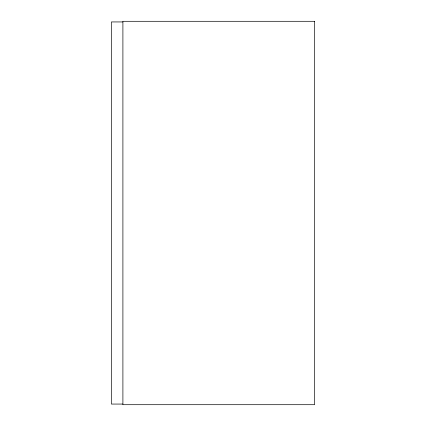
<?xml version="1.0" encoding="UTF-8"?>
<svg xmlns="http://www.w3.org/2000/svg" width="426" height="426" viewBox="0 0 426 426"><rect width="100%" height="100%" fill="white"/><g stroke="black" fill="none" stroke-linecap="round" stroke-linejoin="round"><path stroke-width="0.64" d="M122.901 21.939L111.399 21.939L111.399 404.061L122.901 404.061M314.601 21.3L122.901 21.3L122.901 404.7L314.601 404.7L314.601 21.3"/></g></svg>
